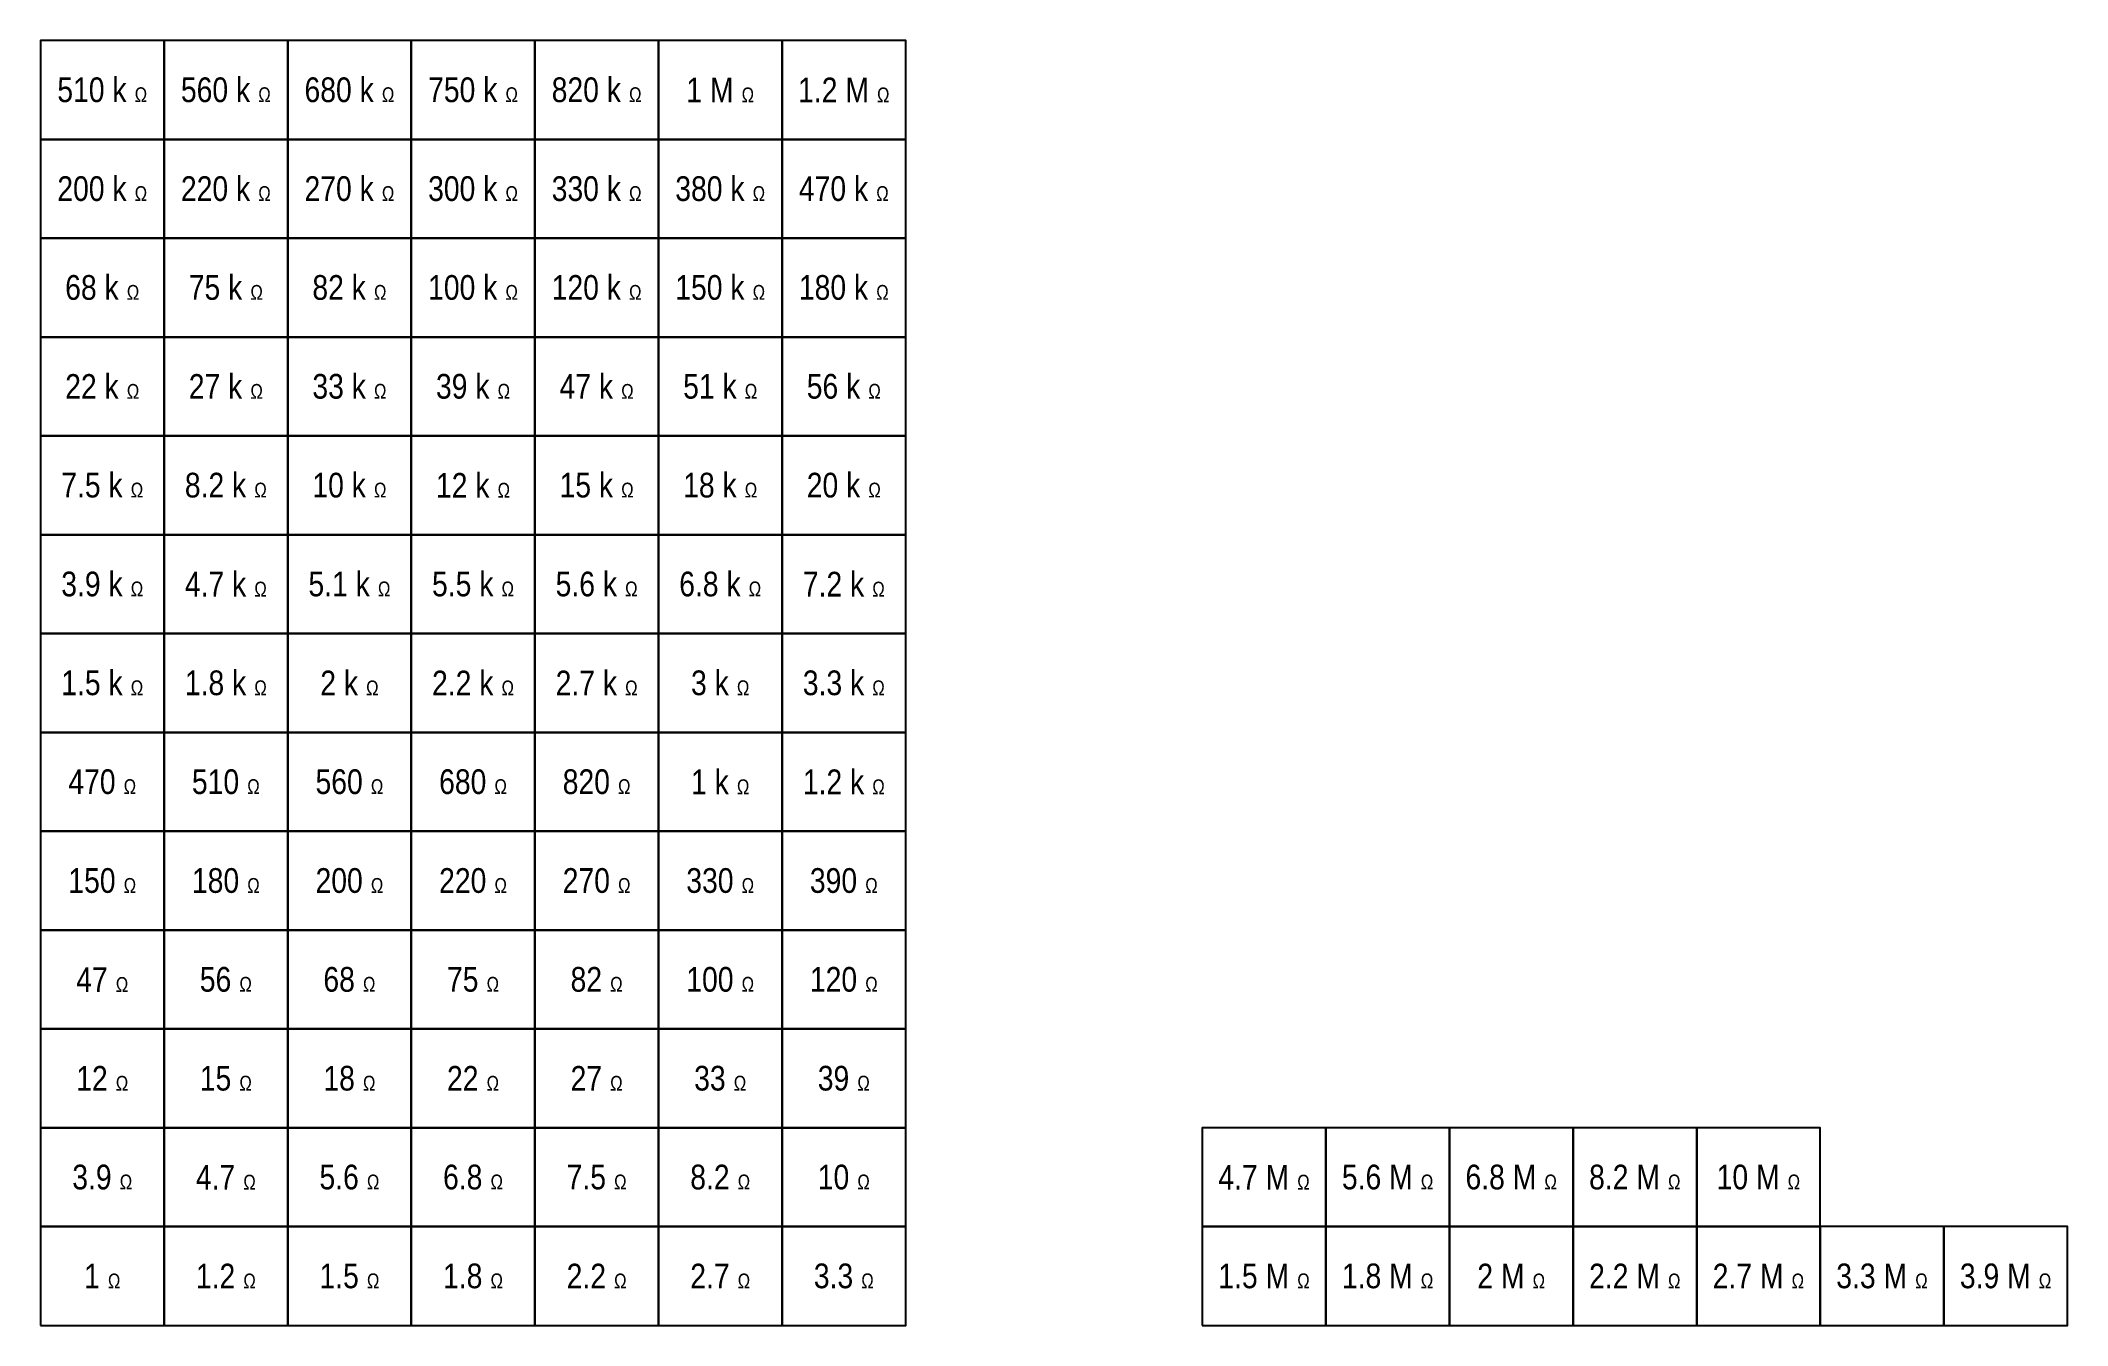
# Model space of a CAD drawing. Extents: x 0 to 410, y 0 to 260.
import ezdxf

# ---------------------------------------------------------------- set-up
doc = ezdxf.new("R2010")
doc.units = 0
doc.styles.add('Ubuntu Condensed', font='')
doc.styles.get('Ubuntu Condensed').set_extended_font_data('Ubuntu Condensed')

msp = doc.modelspace()

# ---------------------------------------------------------------- linework, layer by layer
for points in [[(0, 240), (25, 240), (25, 260), (0, 260)], [(25, 240), (50, 240), (50, 260), (25, 260)], [(50, 240), (75, 240), (75, 260), (50, 260)], [(75, 240), (100, 240), (100, 260), (75, 260)], [(100, 240), (125, 240), (125, 260), (100, 260)], [(125, 240), (150, 240), (150, 260), (125, 260)], [(150, 240), (175, 240), (175, 260), (150, 260)], [(0, 220), (25, 220), (25, 240), (0, 240)], [(25, 220), (50, 220), (50, 240), (25, 240)], [(50, 220), (75, 220), (75, 240), (50, 240)], [(75, 220), (100, 220), (100, 240), (75, 240)], [(100, 220), (125, 220), (125, 240), (100, 240)], [(125, 220), (150, 220), (150, 240), (125, 240)], [(150, 220), (175, 220), (175, 240), (150, 240)], [(0, 200), (25, 200), (25, 220), (0, 220)], [(25, 200), (50, 200), (50, 220), (25, 220)], [(50, 200), (75, 200), (75, 220), (50, 220)], [(75, 200), (100, 200), (100, 220), (75, 220)], [(100, 200), (125, 200), (125, 220), (100, 220)], [(125, 200), (150, 200), (150, 220), (125, 220)], [(150, 200), (175, 200), (175, 220), (150, 220)], [(0, 180), (25, 180), (25, 200), (0, 200)], [(25, 180), (50, 180), (50, 200), (25, 200)], [(50, 180), (75, 180), (75, 200), (50, 200)], [(75, 180), (100, 180), (100, 200), (75, 200)], [(100, 180), (125, 180), (125, 200), (100, 200)], [(125, 180), (150, 180), (150, 200), (125, 200)], [(150, 180), (175, 180), (175, 200), (150, 200)], [(0, 160), (25, 160), (25, 180), (0, 180)], [(25, 160), (50, 160), (50, 180), (25, 180)], [(50, 160), (75, 160), (75, 180), (50, 180)], [(75, 160), (100, 160), (100, 180), (75, 180)], [(100, 160), (125, 160), (125, 180), (100, 180)], [(125, 160), (150, 160), (150, 180), (125, 180)], [(150, 160), (175, 160), (175, 180), (150, 180)], [(0, 140), (25, 140), (25, 160), (0, 160)], [(25, 140), (50, 140), (50, 160), (25, 160)], [(50, 140), (75, 140), (75, 160), (50, 160)], [(75, 140), (100, 140), (100, 160), (75, 160)], [(100, 140), (125, 140), (125, 160), (100, 160)], [(125, 140), (150, 140), (150, 160), (125, 160)], [(150, 140), (175, 140), (175, 160), (150, 160)], [(0, 120), (25, 120), (25, 140), (0, 140)], [(25, 120), (50, 120), (50, 140), (25, 140)], [(50, 120), (75, 120), (75, 140), (50, 140)], [(75, 120), (100, 120), (100, 140), (75, 140)], [(100, 120), (125, 120), (125, 140), (100, 140)], [(125, 120), (150, 120), (150, 140), (125, 140)], [(150, 120), (175, 120), (175, 140), (150, 140)], [(0, 100), (25, 100), (25, 120), (0, 120)], [(25, 100), (50, 100), (50, 120), (25, 120)], [(50, 100), (75, 100), (75, 120), (50, 120)], [(75, 100), (100, 100), (100, 120), (75, 120)], [(100, 100), (125, 100), (125, 120), (100, 120)], [(125, 100), (150, 100), (150, 120), (125, 120)], [(150, 100), (175, 100), (175, 120), (150, 120)], [(0, 80), (25, 80), (25, 100), (0, 100)], [(25, 80), (50, 80), (50, 100), (25, 100)], [(50, 80), (75, 80), (75, 100), (50, 100)], [(75, 80), (100, 80), (100, 100), (75, 100)], [(100, 80), (125, 80), (125, 100), (100, 100)], [(125, 80), (150, 80), (150, 100), (125, 100)], [(150, 80), (175, 80), (175, 100), (150, 100)], [(0, 60), (25, 60), (25, 80), (0, 80)], [(25, 60), (50, 60), (50, 80), (25, 80)], [(50, 60), (75, 60), (75, 80), (50, 80)], [(75, 60), (100, 60), (100, 80), (75, 80)], [(100, 60), (125, 60), (125, 80), (100, 80)], [(125, 60), (150, 60), (150, 80), (125, 80)], [(150, 60), (175, 60), (175, 80), (150, 80)], [(0, 40), (25, 40), (25, 60), (0, 60)], [(25, 40), (50, 40), (50, 60), (25, 60)], [(50, 40), (75, 40), (75, 60), (50, 60)], [(75, 40), (100, 40), (100, 60), (75, 60)], [(100, 40), (125, 40), (125, 60), (100, 60)], [(125, 40), (150, 40), (150, 60), (125, 60)], [(150, 40), (175, 40), (175, 60), (150, 60)], [(0, 20), (25, 20), (25, 40), (0, 40)], [(25, 20), (50, 20), (50, 40), (25, 40)], [(50, 20), (75, 20), (75, 40), (50, 40)], [(75, 20), (100, 20), (100, 40), (75, 40)], [(100, 20), (125, 20), (125, 40), (100, 40)], [(125, 20), (150, 20), (150, 40), (125, 40)], [(150, 20), (175, 20), (175, 40), (150, 40)], [(235, 20), (260, 20), (260, 40), (235, 40)], [(260, 20), (285, 20), (285, 40), (260, 40)], [(285, 20), (310, 20), (310, 40), (285, 40)], [(310, 20), (335, 20), (335, 40), (310, 40)], [(335, 20), (360, 20), (360, 40), (335, 40)], [(0, 0), (25, 0), (25, 20), (0, 20)], [(25, 0), (50, 0), (50, 20), (25, 20)], [(50, 0), (75, 0), (75, 20), (50, 20)], [(75, 0), (100, 0), (100, 20), (75, 20)], [(100, 0), (125, 0), (125, 20), (100, 20)], [(125, 0), (150, 0), (150, 20), (125, 20)], [(150, 0), (175, 0), (175, 20), (150, 20)], [(235, 0), (260, 0), (260, 20), (235, 20)], [(260, 0), (285, 0), (285, 20), (260, 20)], [(285, 0), (310, 0), (310, 20), (285, 20)], [(310, 0), (335, 0), (335, 20), (310, 20)], [(335, 0), (360, 0), (360, 20), (335, 20)], [(360, 0), (385, 0), (385, 20), (360, 20)], [(385, 0), (410, 0), (410, 20), (385, 20)]]:
    msp.add_lwpolyline(points, close=True)

# ---------------------------------------------------------------- texts
at = {"char_height": 5, "width": 25, "attachment_point": 5, "style": 'Ubuntu Condensed'}
for s, insert in [('\\H5;510 k \\H3;Ω', (12.5, 250)), ('\\H5;560 k \\H3;Ω', (37.5, 250)), ('\\H5;680 k \\H3;Ω', (62.5, 250)), ('\\H5;750 k \\H3;Ω', (87.5, 250)), ('\\H5;820 k \\H3;Ω', (112.5, 250)), ('\\H5;1 M \\H3;Ω', (137.5, 250)), ('\\H5;1.2 M \\H3;Ω', (162.5, 250)), ('\\H5;200 k \\H3;Ω', (12.5, 230)), ('\\H5;220 k \\H3;Ω', (37.5, 230)), ('\\H5;270 k \\H3;Ω', (62.5, 230)), ('\\H5;300 k \\H3;Ω', (87.5, 230)), ('\\H5;330 k \\H3;Ω', (112.5, 230)), ('\\H5;380 k \\H3;Ω', (137.5, 230)), ('\\H5;470 k \\H3;Ω', (162.5, 230)), ('\\H5;68 k \\H3;Ω', (12.5, 210)), ('\\H5;75 k \\H3;Ω', (37.5, 210)), ('\\H5;82 k \\H3;Ω', (62.5, 210)), ('\\H5;100 k \\H3;Ω', (87.5, 210)), ('\\H5;120 k \\H3;Ω', (112.5, 210)), ('\\H5;150 k \\H3;Ω', (137.5, 210)), ('\\H5;180 k \\H3;Ω', (162.5, 210)), ('\\H5;22 k \\H3;Ω', (12.5, 190)), ('\\H5;27 k \\H3;Ω', (37.5, 190)), ('\\H5;33 k \\H3;Ω', (62.5, 190)), ('\\H5;39 k \\H3;Ω', (87.5, 190)), ('\\H5;47 k \\H3;Ω', (112.5, 190)), ('\\H5;51 k \\H3;Ω', (137.5, 190)), ('\\H5;56 k \\H3;Ω', (162.5, 190)), ('\\H5;7.5 k \\H3;Ω', (12.5, 170)), ('\\H5;8.2 k \\H3;Ω', (37.5, 170)), ('\\H5;10 k \\H3;Ω', (62.5, 170)), ('\\H5;12 k \\H3;Ω', (87.5, 170)), ('\\H5;15 k \\H3;Ω', (112.5, 170)), ('\\H5;18 k \\H3;Ω', (137.5, 170)), ('\\H5;20 k \\H3;Ω', (162.5, 170)), ('\\H5;3.9 k \\H3;Ω', (12.5, 150)), ('\\H5;4.7 k \\H3;Ω', (37.5, 150)), ('\\H5;5.1 k \\H3;Ω', (62.5, 150)), ('\\H5;5.5 k \\H3;Ω', (87.5, 150)), ('\\H5;5.6 k \\H3;Ω', (112.5, 150)), ('\\H5;6.8 k \\H3;Ω', (137.5, 150)), ('\\H5;7.2 k \\H3;Ω', (162.5, 150)), ('\\H5;1.5 k \\H3;Ω', (12.5, 130)), ('\\H5;1.8 k \\H3;Ω', (37.5, 130)), ('\\H5;2 k \\H3;Ω', (62.5, 130)), ('\\H5;2.2 k \\H3;Ω', (87.5, 130)), ('\\H5;2.7 k \\H3;Ω', (112.5, 130)), ('\\H5;3 k \\H3;Ω', (137.5, 130)), ('\\H5;3.3 k \\H3;Ω', (162.5, 130)), ('\\H5;470 \\H3;Ω', (12.5, 110)), ('\\H5;510 \\H3;Ω', (37.5, 110)), ('\\H5;560 \\H3;Ω', (62.5, 110)), ('\\H5;680 \\H3;Ω', (87.5, 110)), ('\\H5;820 \\H3;Ω', (112.5, 110)), ('\\H5;1 k \\H3;Ω', (137.5, 110)), ('\\H5;1.2 k \\H3;Ω', (162.5, 110)), ('\\H5;150 \\H3;Ω', (12.5, 90)), ('\\H5;180 \\H3;Ω', (37.5, 90)), ('\\H5;200 \\H3;Ω', (62.5, 90)), ('\\H5;220 \\H3;Ω', (87.5, 90)), ('\\H5;270 \\H3;Ω', (112.5, 90)), ('\\H5;330 \\H3;Ω', (137.5, 90)), ('\\H5;390 \\H3;Ω', (162.5, 90)), ('\\H5;47 \\H3;Ω', (12.5, 70)), ('\\H5;56 \\H3;Ω', (37.5, 70)), ('\\H5;68 \\H3;Ω', (62.5, 70)), ('\\H5;75 \\H3;Ω', (87.5, 70)), ('\\H5;82 \\H3;Ω', (112.5, 70)), ('\\H5;100 \\H3;Ω', (137.5, 70)), ('\\H5;120 \\H3;Ω', (162.5, 70)), ('\\H5;12 \\H3;Ω', (12.5, 50)), ('\\H5;15 \\H3;Ω', (37.5, 50)), ('\\H5;18 \\H3;Ω', (62.5, 50)), ('\\H5;22 \\H3;Ω', (87.5, 50)), ('\\H5;27 \\H3;Ω', (112.5, 50)), ('\\H5;33 \\H3;Ω', (137.5, 50)), ('\\H5;39 \\H3;Ω', (162.5, 50)), ('\\H5;3.9 \\H3;Ω', (12.5, 30)), ('\\H5;4.7 \\H3;Ω', (37.5, 30)), ('\\H5;5.6 \\H3;Ω', (62.5, 30)), ('\\H5;6.8 \\H3;Ω', (87.5, 30)), ('\\H5;7.5 \\H3;Ω', (112.5, 30)), ('\\H5;8.2 \\H3;Ω', (137.5, 30)), ('\\H5;10 \\H3;Ω', (162.5, 30)), ('\\H5;4.7 M \\H3;Ω', (247.5, 30)), ('\\H5;5.6 M \\H3;Ω', (272.5, 30)), ('\\H5;6.8 M \\H3;Ω', (297.5, 30)), ('\\H5;8.2 M \\H3;Ω', (322.5, 30)), ('\\H5;10 M \\H3;Ω', (347.5, 30)), ('\\H5;1 \\H3;Ω', (12.5, 10)), ('\\H5;1.2 \\H3;Ω', (37.5, 10)), ('\\H5;1.5 \\H3;Ω', (62.5, 10)), ('\\H5;1.8 \\H3;Ω', (87.5, 10)), ('\\H5;2.2 \\H3;Ω', (112.5, 10)), ('\\H5;2.7 \\H3;Ω', (137.5, 10)), ('\\H5;3.3 \\H3;Ω', (162.5, 10)), ('\\H5;1.5 M \\H3;Ω', (247.5, 10)), ('\\H5;1.8 M \\H3;Ω', (272.5, 10)), ('\\H5;2 M \\H3;Ω', (297.5, 10)), ('\\H5;2.2 M \\H3;Ω', (322.5, 10)), ('\\H5;2.7 M \\H3;Ω', (347.5, 10)), ('\\H5;3.3 M \\H3;Ω', (372.5, 10)), ('\\H5;3.9 M \\H3;Ω', (397.5, 10))]:
    msp.add_mtext(s, dxfattribs=dict(at, insert=insert))

doc.saveas('drawing.dxf')
